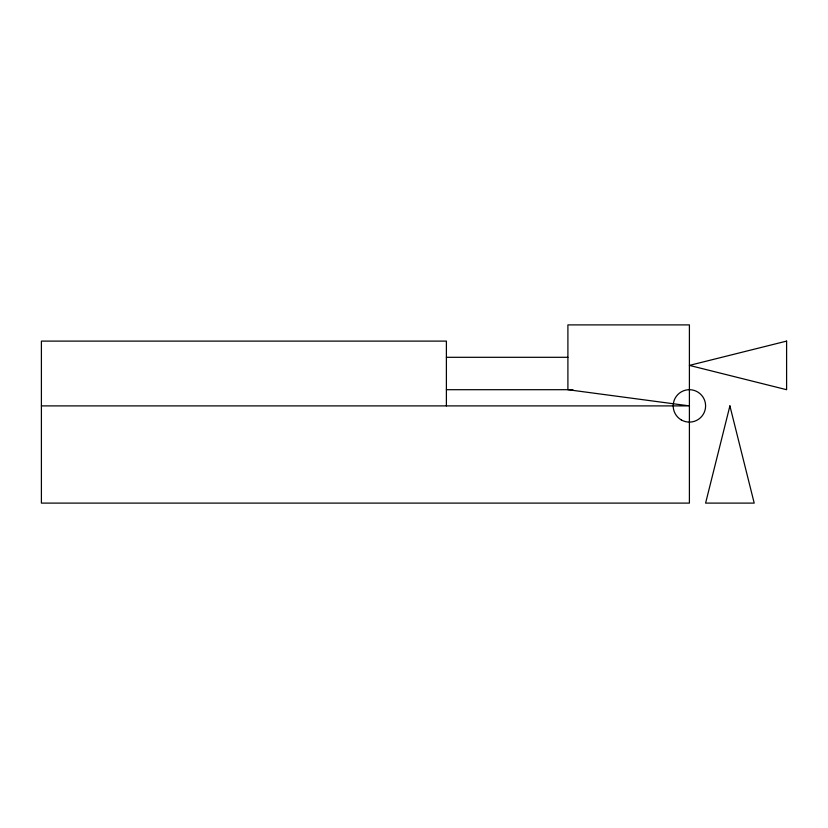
<?xml version="1.0" encoding="UTF-8"?>
<svg xmlns="http://www.w3.org/2000/svg" width="828" height="828" viewBox="0 0 828 828"><rect width="100%" height="100%" fill="white"/><g stroke="black" fill="none" stroke-linecap="round" stroke-linejoin="round"><path stroke-width="1.24" d="M446.395 357.303L567.904 357.303M446.395 389.698L572.883 389.698M41.4 405.896L689.403 405.896L567.904 389.698L567.904 324.897L689.403 324.897L689.403 503.103L41.4 503.103L41.4 341.105L446.395 341.105L446.395 405.896M729.903 405.896L705.601 503.103L754.204 503.103L729.903 405.896M786.6 341.105L689.403 365.396L786.6 389.698L786.6 341.105M681.299 419.931A16.198 16.198 0 0 0 705.601 405.896A16.198 16.198 0 0 0 681.299 391.872A16.198 16.198 0 0 0 681.299 419.931"/></g></svg>
